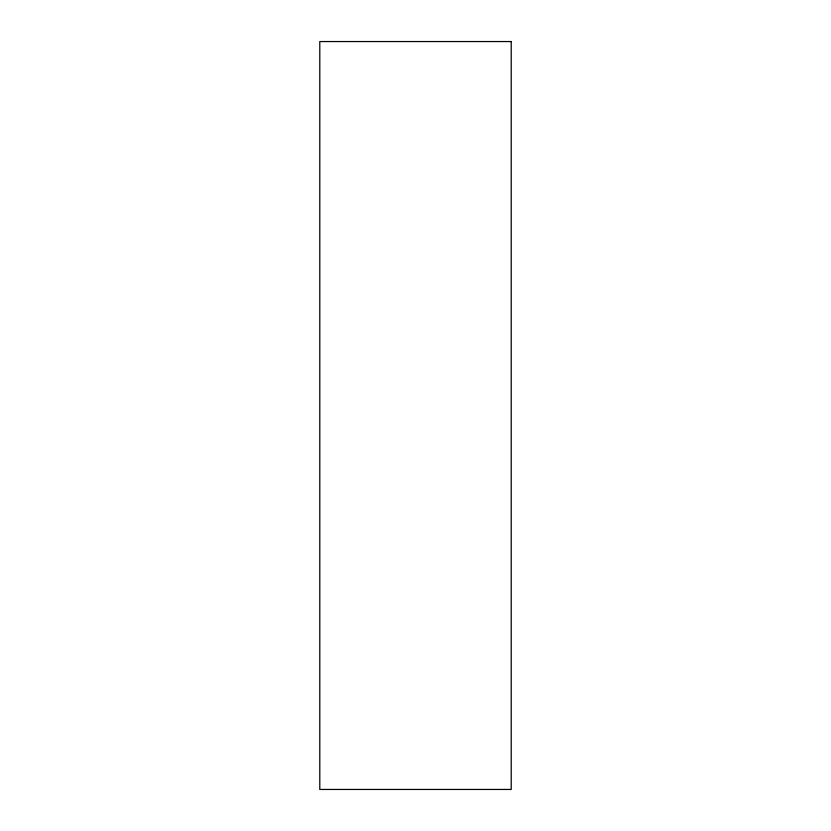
<?xml version="1.0" encoding="UTF-8"?>
<svg xmlns="http://www.w3.org/2000/svg" width="831" height="831" viewBox="0 0 831 831"><rect width="100%" height="100%" fill="white"/><g stroke="black" fill="none" stroke-linecap="round" stroke-linejoin="round"><path stroke-width="1.25" d="M511.21 41.55L319.79 41.55L319.79 789.45L511.21 789.45L511.21 41.55"/></g></svg>
